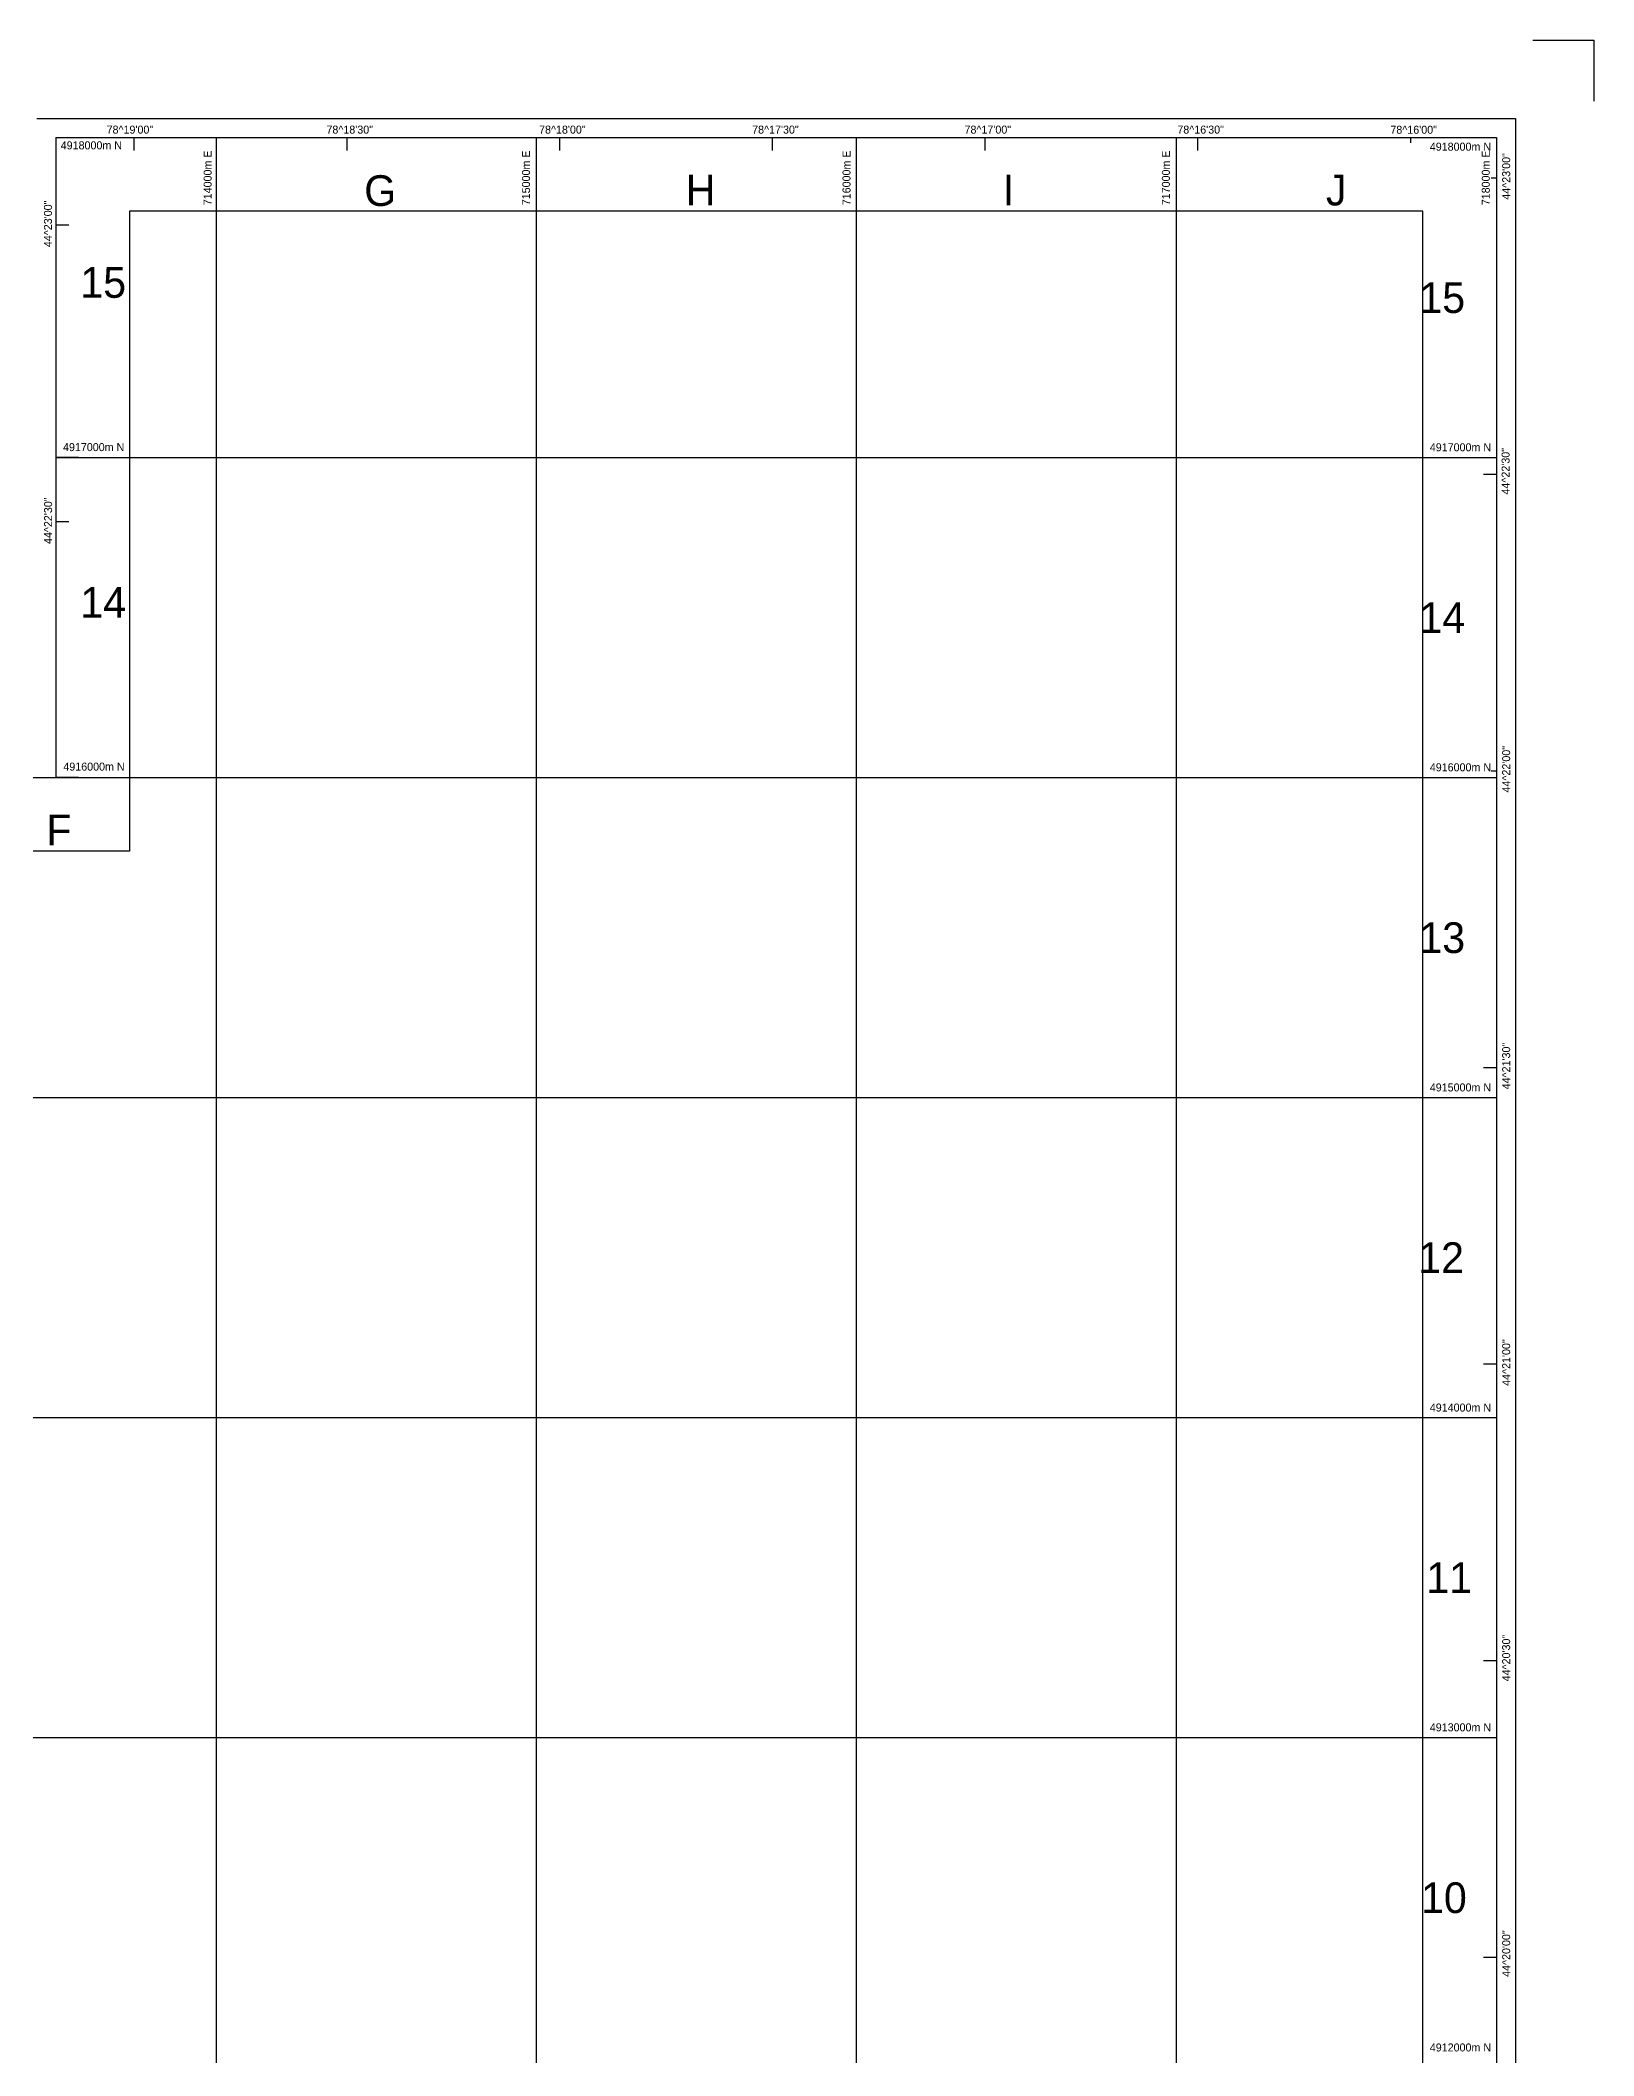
# Model space of a CAD drawing. Extents: x -10 to 710400, y -220 to 4918000.
# Drawn here: x 6245 to 11098, y 10090 to 16388 of the extents above; entities that cross this region are included whole.
import ezdxf

# ---------------------------------------------------------------- set-up
doc = ezdxf.new("R2010")
doc.units = 0
for name, color, linetype in [('clip box-no legd', 7, 'Continuous'), ('map bndy_info', 7, 'Continuous'), ('outer grid displ', 7, 'Continuous'), ('trim marks', 7, 'Continuous'), ('UTM grid lines', 7, 'Continuous')]:
    doc.layers.add(name, color=color, linetype=linetype)

msp = doc.modelspace()

# ---------------------------------------------------------------- linework, layer by layer
at = {"layer": 'clip box-no legd'}
for p, q in [((10563.8, 15853.8), (6523.8, 15853.8)), ((6523.8, 15853.8), (6523.8, 13853.8)), ((10563.8, 2313.8), (10563.8, 15853.8)), ((6523.8, 13853.8), (3523.8, 13853.8))]:
    msp.add_line(p, q, dxfattribs=at)
at = {"layer": 'map bndy_info'}
for p, q in [((6233.8, 16143.8), (10853.8, 16143.8)), ((10853.8, 16143.8), (10853.8, 2023.8))]:
    msp.add_line(p, q, dxfattribs=at)
at = {"layer": 'outer grid displ'}
for p, q in [((6293.8, 16083.8), (10793.8, 16083.8)), ((6293.8, 16083.8), (6293.8, 14083.8)), ((6537.3, 16083.8), (6537.3, 16043.8)), ((6793.8, 16083.8), (6793.8, 16013.8)), ((7202.1, 16083.8), (7202.1, 16043.8)), ((7793.8, 16083.8), (7793.8, 16013.8)), ((7866.3, 16083.8), (7866.3, 16043.8)), ((8531.7, 16083.8), (8531.7, 16043.8)), ((8793.8, 16083.8), (8793.8, 16013.8)), ((9195.3, 16083.8), (9195.3, 16043.8)), ((9793.8, 16083.8), (9793.8, 16013.8)), ((9859.5, 16083.8), (9859.5, 16043.8)), ((10525.1, 16083.8), (10525.1, 16067.8)), ((10793.8, 16083.8), (10793.8, 2083.8)), ((10777.8, 15958.2), (10793.8, 15958.2)), ((6293.8, 15810.8), (6333.8, 15810.8)), ((6363.8, 15083.8), (6293.8, 15083.8)), ((10723.8, 15083.8), (10793.8, 15083.8)), ((10753.8, 15031.6), (10793.8, 15031.6)), ((6293.8, 14884.2), (6333.8, 14884.2)), ((3293.8, 14083.8), (6293.8, 14083.8)), ((6363.8, 14083.8), (6293.8, 14083.8)), ((10723.8, 14083.8), (10793.8, 14083.8)), ((10777, 14105), (10793.8, 14105)), ((10753.8, 13178.3), (10793.8, 13178.3)), ((10723.8, 13083.8), (10793.8, 13083.8)), ((10753.8, 12251.7), (10793.8, 12251.7)), ((10723.8, 12083.8), (10793.8, 12083.8)), ((10753.8, 11324.8), (10793.8, 11324.8)), ((10723.8, 11083.8), (10793.8, 11083.8)), ((10753.8, 10397.6), (10793.8, 10397.6))]:
    msp.add_line(p, q, dxfattribs=at)
at = {"layer": 'trim marks'}
for p, q in [((10907.7, 16387.7), (11097.7, 16387.7)), ((11097.7, 16387.7), (11097.7, 16197.7))]:
    msp.add_line(p, q, dxfattribs=at)
at = {"layer": 'UTM grid lines'}
for p, q in [((6793.8, 16083.8), (6793.8, 83.8)), ((7793.8, 16083.8), (7793.8, 2083.8)), ((8793.8, 16083.8), (8793.8, 2083.8)), ((9793.8, 16083.8), (9793.8, 2083.8)), ((6293.8, 15083.8), (10733.8, 15083.8)), ((6293.8, 14083.8), (10733.8, 14083.8)), ((3293.8, 13083.8), (10733.8, 13083.8)), ((3293.8, 12083.8), (10733.8, 12083.8)), ((3293.8, 11083.8), (10733.8, 11083.8))]:
    msp.add_line(p, q, dxfattribs=at)

# ---------------------------------------------------------------- texts
at = {"layer": 'outer grid displ'}
for s, height, p in [('4918000m N', 25, (6308.6, 16047)), ('78^19\'00"', 25, (6451.9, 16096.1)), ('78^18\'30"', 25, (7138.7, 16096.1)), ('78^18\'00"', 25, (7803, 16096.1)), ('78^17\'30"', 25, (8468.6, 16096.1)), ('78^17\'00"', 25, (9132.1, 16096.1)), ('78^16\'30"', 25, (9797, 16096.1)), ('78^16\'00"', 25, (10462.6, 16095.7)), ('4918000m N', 25, (10585.7, 16042.8)), ('G', 96, (7256.7, 15870)), ('H', 96, (8261.1, 15871.7)), ('I', 96, (9251.9, 15871.7)), ('J', 96, (10261.3, 15871.7)), ('15', 96, (6369.9, 15583.1)), ('15', 96, (10553.2, 15535.5)), ('4917000m N', 25, (6315.7, 15104)), ('4917000m N', 25, (10585.7, 15103.4)), ('14', 96, (6369.9, 14583.1)), ('14', 96, (10553.2, 14535.5)), ('4916000m N', 25, (6316.8, 14105.5)), ('4916000m N', 25, (10585.7, 14103.4)), ('F', 96, (6263.6, 13871.7)), ('13', 96, (10553.2, 13535.5)), ('4915000m N', 25, (10585.7, 13103)), ('12', 96, (10549.7, 12535.5)), ('4914000m N', 25, (10585.7, 12102.6)), ('11', 96, (10574.9, 11535.5)), ('4913000m N', 25, (10585.7, 11103.4)), ('10', 96, (10558.5, 10535.5)), ('4912000m N', 25, (10585.7, 10103))]:
    msp.add_text(s, height=height, dxfattribs=at).set_placement(p)
for s, p in [('714000m E', (6780, 15872.3)), ('715000m E', (7774.5, 15872.3)), ('716000m E', (8776, 15872.3)), ('717000m E', (9773.7, 15872.3)), ('718000m E', (10773, 15872.3)), ('44^23\'00"', (10836.8, 15889.6)), ('44^23\'00"', (6281.2, 15741.3)), ('44^22\'30"', (10835, 14968.3)), ('44^22\'30"', (6281.6, 14813.6)), ('44^22\'00"', (10836.8, 14037.2)), ('44^21\'30"', (10836.8, 13109.6)), ('44^21\'00"', (10836.8, 12183)), ('44^20\'30"', (10836.8, 11259.6)), ('44^20\'00"', (10836.8, 10336.1))]:
    msp.add_text(s, height=25, rotation=90, dxfattribs=at).set_placement(p)

doc.saveas('drawing.dxf')
